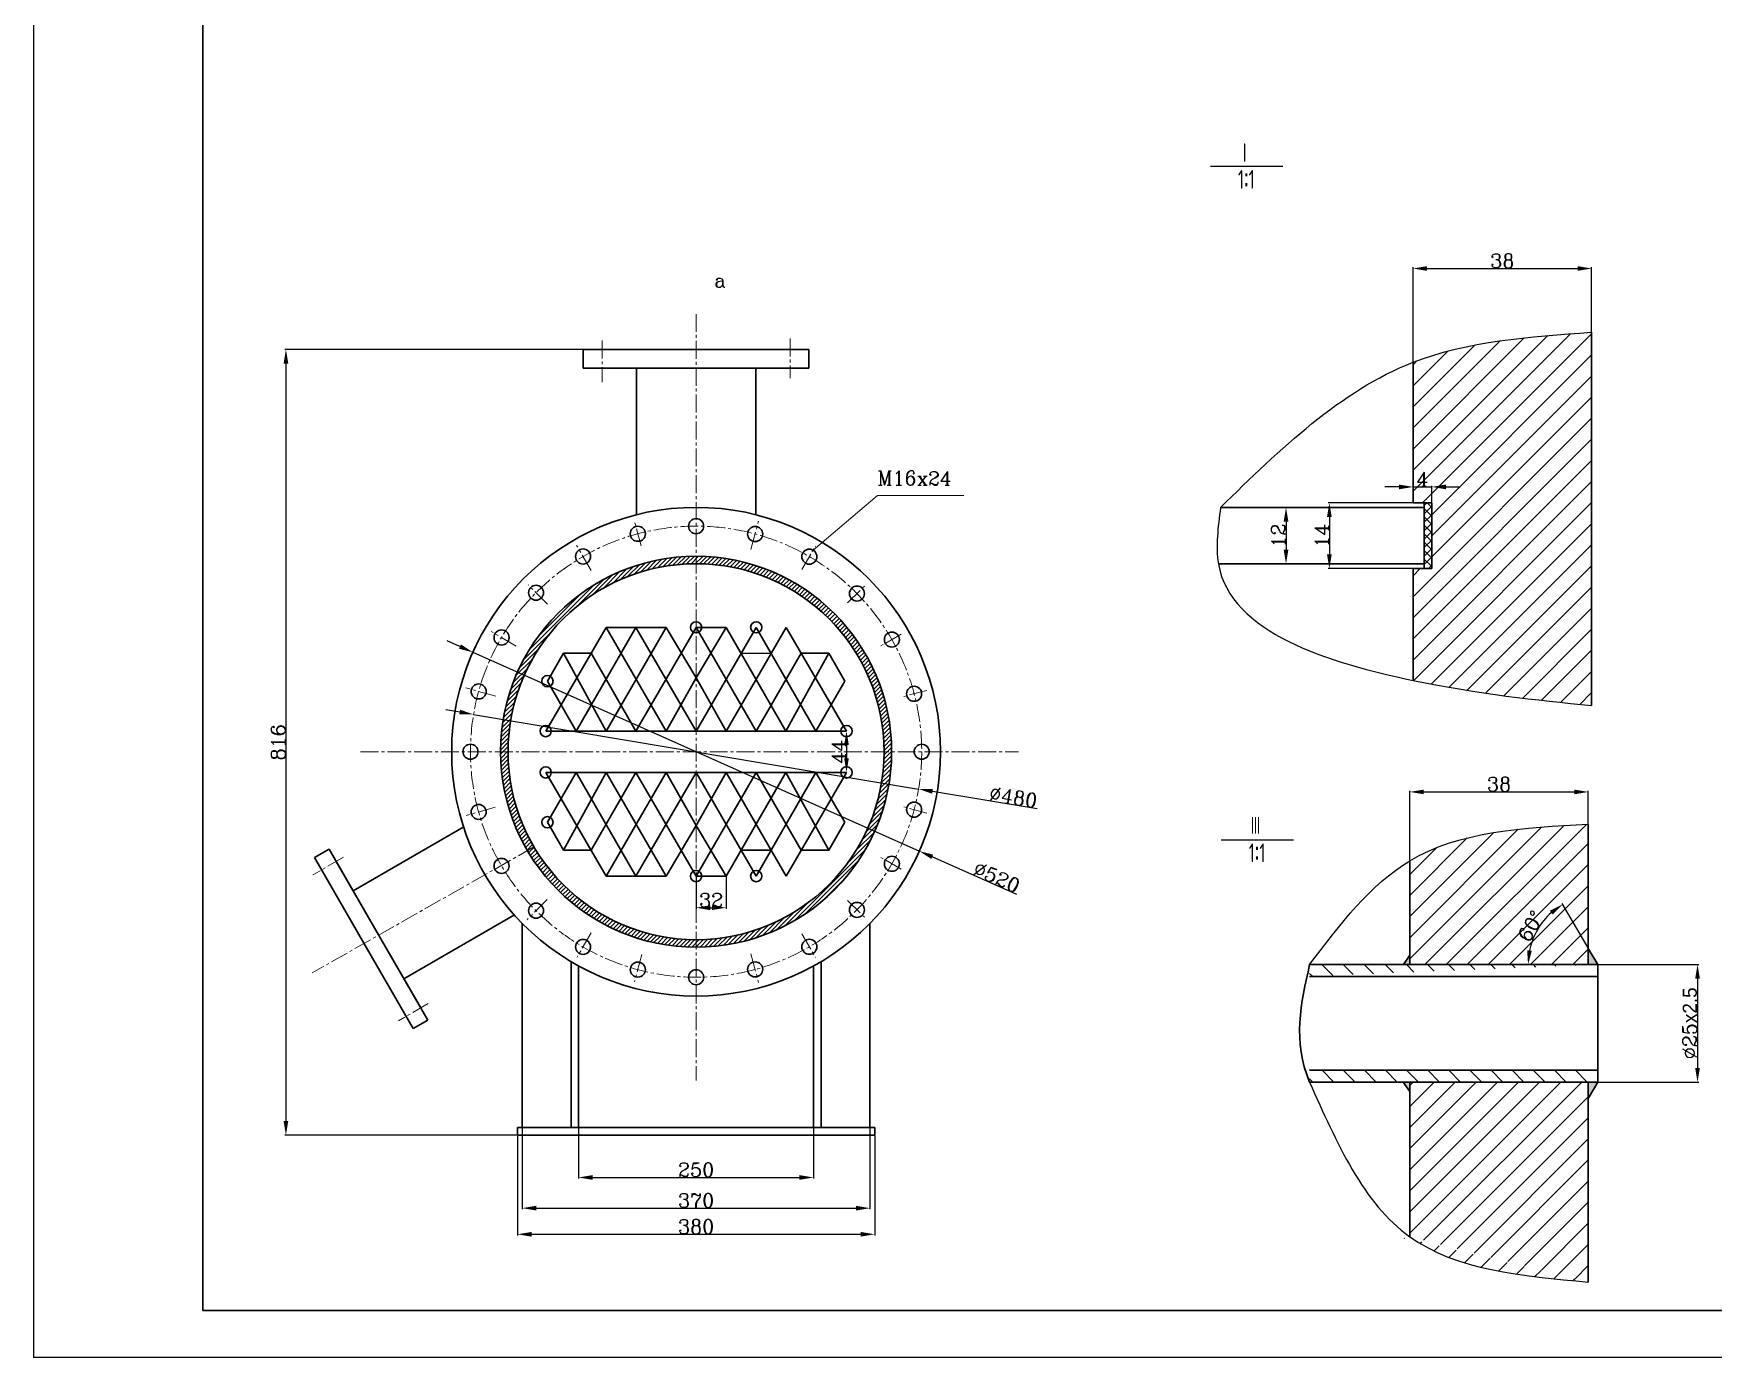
# Model space of a CAD drawing. Header units: millimetres. Extents: x 4714 to 9149, y -487 to 2583.
# Drawn here: x 4714 to 6501, y -487 to 921 of the extents above; entities that cross this region are included whole.
import ezdxf

# ---------------------------------------------------------------- set-up
doc = ezdxf.new("R2010")
doc.units = ezdxf.units.MM
doc.linetypes.add('CENTER2', pattern=[28.575000000000003, 19.05, -3.175, 3.175, -3.175])
doc.layers.add('实线', color=7, linetype='Continuous')
for name, color, linetype, lineweight in [('标注', 7, 'Continuous', 18), ('点画线', 7, 'CENTER2', 15), ('粗实线', 4, 'Continuous', 30), ('细实线', 7, 'Continuous', 18)]:
    doc.layers.add(name, color=color, linetype=linetype, lineweight=lineweight)
doc.styles.add('HGCAD', font='gbenor.shx', dxfattribs={"width": 0.75, "bigfont": 'gbcbig.shx'})
doc.styles.get("Standard").update_dxf_attribs({"font": 'romanc.shx', "bigfont": 'gbcbig.shx'})
doc.dimstyles.new('副本 ISO-25', dxfattribs={"dimtxt": 15, "dimasz": 15, "dimexe": 1.25, "dimexo": 0.625, "dimtad": 1, "dimtxsty": 'Standard', "dimcen": 2.5, "dimadec": 0, "dimazin": 0, "dimtfac": 1, "dimtmove": 0, "dimatfit": 3, "dimfxl": 0, "dimarcsym": 0})
pattern_1 = [(135, (-797.6104454772885, -6994.226086818599), (-11.22532015133644, -11.22532015133644), [])]
pattern_2 = [(45, (0, 0), (-11.22532015133644, 11.22532015133644), [])]

# ---------------------------------------------------------------- blocks, each defined once
blk = doc.blocks.new('*D1')
at = {"layer": 'Defpoints', "color": 0, "transparency": 16777216}
for p in [(5293.899749666009, -242.8851420433548), (5543.899749666009, -242.8851420433548), (5543.899749666009, -295.9283866812163)]:
    blk.add_point(p, dxfattribs=at)
at = {"layer": '标注', "color": 0, "lineweight": -2, "transparency": 16777216}
for p, q in [((5293.899749666009, -243.5101420433548), (5293.899749666009, -297.1783866812163)), ((5543.899749666009, -243.5101420433548), (5543.899749666009, -297.1783866812163)), ((5308.899749666009, -295.9283866812163), (5528.899749666009, -295.9283866812163))]:
    blk.add_line(p, q, dxfattribs=at)
at = {"layer": '标注', "color": 0, "transparency": 16777216}
for points in [[(5308.899749666009, -293.4283866812163), (5308.899749666009, -298.4283866812163), (5293.899749666009, -295.9283866812163)], [(5528.899749666009, -293.4283866812163), (5528.899749666009, -298.4283866812163), (5543.899749666009, -295.9283866812163)]]:
    blk.add_solid(points, dxfattribs=at)
at = {"layer": '标注', "color": 0, "transparency": 16777216, "insert": (5418.899749666009, -287.8033866812163), "char_height": 15, "attachment_point": 5}
blk.add_mtext('250', dxfattribs=at)
blk = doc.blocks.new('*D2')
at = {"layer": 'Defpoints', "color": 0, "transparency": 16777216}
for p in [(5233.899749666009, -242.8851420433548), (5603.899749666009, -242.8851420433548), (5603.899749666009, -328.5580792912653)]:
    blk.add_point(p, dxfattribs=at)
at = {"layer": '标注', "color": 0, "lineweight": -2, "transparency": 16777216}
for p, q in [((5233.899749666009, -243.5101420433548), (5233.899749666009, -329.8080792912653)), ((5603.899749666009, -243.5101420433548), (5603.899749666009, -329.8080792912653)), ((5248.899749666009, -328.5580792912653), (5588.899749666009, -328.5580792912653))]:
    blk.add_line(p, q, dxfattribs=at)
at = {"layer": '标注', "color": 0, "transparency": 16777216}
for points in [[(5248.899749666009, -326.0580792912653), (5248.899749666009, -331.0580792912653), (5233.899749666009, -328.5580792912653)], [(5588.899749666009, -326.0580792912653), (5588.899749666009, -331.0580792912653), (5603.899749666009, -328.5580792912653)]]:
    blk.add_solid(points, dxfattribs=at)
at = {"layer": '标注', "color": 0, "transparency": 16777216, "insert": (5418.899749666009, -320.4330792912653), "char_height": 15, "attachment_point": 5}
blk.add_mtext('370', dxfattribs=at)
blk = doc.blocks.new('*D3')
at = {"layer": 'Defpoints', "color": 0, "transparency": 16777216}
for p in [(5228.899749666009, -250.8851420433548), (5608.899749666009, -250.8851420433548), (5608.899749666009, -356.3806092401766)]:
    blk.add_point(p, dxfattribs=at)
at = {"layer": '标注', "color": 0, "lineweight": -2, "transparency": 16777216}
for p, q in [((5228.899749666009, -251.5101420433548), (5228.899749666009, -357.6306092401766)), ((5608.899749666009, -251.5101420433548), (5608.899749666009, -357.6306092401766)), ((5243.899749666009, -356.3806092401766), (5593.899749666009, -356.3806092401766))]:
    blk.add_line(p, q, dxfattribs=at)
at = {"layer": '标注', "color": 0, "transparency": 16777216}
for points in [[(5243.899749666009, -353.8806092401766), (5243.899749666009, -358.8806092401766), (5228.899749666009, -356.3806092401766)], [(5593.899749666009, -353.8806092401766), (5593.899749666009, -358.8806092401766), (5608.899749666009, -356.3806092401766)]]:
    blk.add_solid(points, dxfattribs=at)
at = {"layer": '标注', "color": 0, "transparency": 16777216, "insert": (5418.899749666009, -348.2556092401766), "char_height": 15, "attachment_point": 5}
blk.add_mtext('380', dxfattribs=at)
blk = doc.blocks.new('*D4')
at = {"layer": 'Defpoints', "color": 0, "transparency": 16777216}
for p in [(5298.899749666009, 585.1148579566451), (4982.584512507946, -250.8851420433547), (5228.899749666009, -250.8851420433548)]:
    blk.add_point(p, dxfattribs=at)
at = {"layer": '标注', "color": 0, "lineweight": -2, "transparency": 16777216}
for p, q in [((5298.274749666009, 585.1148579566451), (4981.334512507946, 585.1148579566451)), ((4982.584512507946, 570.1148579566451), (4982.584512507946, -235.8851420433547)), ((5228.274749666009, -250.8851420433548), (4981.334512507946, -250.8851420433548))]:
    blk.add_line(p, q, dxfattribs=at)
at = {"layer": '标注', "color": 0, "transparency": 16777216}
for points in [[(4980.084512507946, 570.1148579566451), (4985.084512507946, 570.1148579566451), (4982.584512507946, 585.1148579566451)], [(4980.084512507946, -235.8851420433547), (4985.084512507946, -235.8851420433547), (4982.584512507946, -250.8851420433547)]]:
    blk.add_solid(points, dxfattribs=at)
at = {"layer": '标注', "color": 0, "transparency": 16777216, "insert": (4974.459512507946, 167.114857956646), "char_height": 15, "attachment_point": 5, "rotation": 90}
blk.add_mtext('816', dxfattribs=at)
blk = doc.blocks.new('*D5')
at = {"layer": 'Defpoints', "color": 0, "transparency": 16777216}
for p in [(5181.383765584808, 262.87948959662), (5656.415733747209, 51.35022631667061)]:
    blk.add_point(p, dxfattribs=at)
at = {"layer": '标注', "color": 0, "lineweight": -2, "transparency": 16777216}
for p, q in [((5167.680920349354, 268.9812952681571), (5153.978075113901, 275.0831009396941)), ((5181.383765584808, 262.87948959662), (5656.415733747209, 51.35022631667061)), ((5760.141620701542, 5.161628662105613), (5670.118578982662, 45.24842064513359))]:
    blk.add_line(p, q, dxfattribs=at)
at = {"layer": '标注', "color": 0, "transparency": 16777216}
for points in [[(5168.697887961277, 271.2651028073994), (5166.663952737431, 266.6974877289147), (5181.383765584808, 262.87948959662)], [(5671.135546594585, 47.53222818437598), (5669.101611370739, 42.96461310589166), (5656.415733747209, 51.35022631667061)]]:
    blk.add_solid(points, dxfattribs=at)
at = {"layer": '标注', "color": 0, "transparency": 16777216, "insert": (5738.73270528349, 23.58904553652201), "char_height": 15, "attachment_point": 5, "rotation": 335.996838865812}
blk.add_mtext('∅520', dxfattribs=at)
blk = doc.blocks.new('*D6')
at = {"layer": 'Defpoints', "color": 0, "transparency": 16777216}
for p in [(5182.205216406596, 196.8099196785629), (5655.594282925427, 117.4197962347265)]:
    blk.add_point(p, dxfattribs=at)
at = {"layer": '标注', "color": 0, "lineweight": -2, "transparency": 16777216}
for p, q in [((5167.411808077883, 199.2908610361828), (5152.618399749169, 201.7718023938028)), ((5182.205216406596, 196.8099196785629), (5655.594282925427, 117.4197962347265)), ((5781.662747853166, 96.27737512519695), (5670.38769125414, 114.9388548771066))]:
    blk.add_line(p, q, dxfattribs=at)
at = {"layer": '标注', "color": 0, "transparency": 16777216}
for points in [[(5167.825298304153, 201.7564290909684), (5166.998317851613, 196.8252929813971), (5182.205216406596, 196.8099196785629)], [(5670.80118148041, 117.4044229318921), (5669.974201027871, 112.4732868223208), (5655.594282925427, 117.4197962347265)]]:
    blk.add_solid(points, dxfattribs=at)
at = {"layer": '标注', "color": 0, "transparency": 16777216, "insert": (5756.325622495686, 108.7650262518144), "char_height": 15, "attachment_point": 5, "rotation": 350.47975506260724}
blk.add_mtext('∅480', dxfattribs=at)
blk = doc.blocks.new('*D7')
at = {"layer": 'Defpoints', "color": 0, "transparency": 16777216}
for p in [(5578.899749666009, 179.1148579566451), (5578.899749666009, 135.1148579566451), (5578.899749666009, 135.1148579566451)]:
    blk.add_point(p, dxfattribs=at)
at = {"layer": '标注', "color": 0, "lineweight": -2, "transparency": 16777216}
for p, q in [((5578.274749666009, 179.1148579566451), (5577.649749666009, 179.1148579566451)), ((5578.899749666009, 164.1148579566451), (5578.899749666009, 150.1148579566451)), ((5578.274749666009, 135.1148579566451), (5577.649749666009, 135.1148579566451))]:
    blk.add_line(p, q, dxfattribs=at)
at = {"layer": '标注', "color": 0, "transparency": 16777216}
for points in [[(5576.399749666009, 164.1148579566451), (5581.399749666009, 164.1148579566451), (5578.899749666009, 179.1148579566451)], [(5576.399749666009, 150.1148579566451), (5581.399749666009, 150.1148579566451), (5578.899749666009, 135.1148579566451)]]:
    blk.add_solid(points, dxfattribs=at)
at = {"layer": '标注', "color": 0, "transparency": 16777216, "insert": (5570.774749666009, 157.114857956646), "char_height": 15, "attachment_point": 5, "rotation": 90}
blk.add_mtext('44', dxfattribs=at)
blk = doc.blocks.new('*D8')
at = {"layer": 'Defpoints', "color": 0, "transparency": 16777216}
for p in [(5418.899749666009, 24.78842573203458), (5450.899749666009, 24.78842573203458), (5450.899749666009, -8.89392671910734)]:
    blk.add_point(p, dxfattribs=at)
at = {"layer": '标注', "color": 0, "lineweight": -2, "transparency": 16777216}
for p, q in [((5418.899749666009, 24.16342573203458), (5418.899749666009, -10.14392671910734)), ((5450.899749666009, 24.16342573203458), (5450.899749666009, -10.14392671910734)), ((5433.899749666009, -8.89392671910734), (5435.899749666009, -8.89392671910734))]:
    blk.add_line(p, q, dxfattribs=at)
at = {"layer": '标注', "color": 0, "transparency": 16777216}
for points in [[(5433.899749666009, -6.393926719107339), (5433.899749666009, -11.39392671910734), (5418.899749666009, -8.89392671910734)], [(5435.899749666009, -6.393926719107339), (5435.899749666009, -11.39392671910734), (5450.899749666009, -8.89392671910734)]]:
    blk.add_solid(points, dxfattribs=at)
at = {"layer": '标注', "color": 0, "transparency": 16777216, "insert": (5434.899749666009, -0.7689267191073395), "char_height": 15, "attachment_point": 5}
blk.add_mtext('32', dxfattribs=at)
blk = doc.blocks.new('*D42')
at = {"layer": 'Defpoints', "color": 0, "transparency": 16777216}
for p in [(6201.575932932734, 438.8637054359433), (6181.575932932734, 421.9953913338004), (6201.575932932734, 421.9953913338004)]:
    blk.add_point(p, dxfattribs=at)
at = {"layer": '标注', "color": 0, "lineweight": -2, "transparency": 16777216}
for p, q in [((6166.575932932734, 438.8637054359433), (6151.575932932734, 438.8637054359433)), ((6181.575932932734, 422.6203913338004), (6181.575932932734, 440.1137054359433)), ((6181.575932932734, 438.8637054359433), (6201.575932932734, 438.8637054359433)), ((6201.575932932734, 422.6203913338004), (6201.575932932734, 440.1137054359433)), ((6216.575932932734, 438.8637054359433), (6231.575932932734, 438.8637054359433))]:
    blk.add_line(p, q, dxfattribs=at)
at = {"layer": '标注', "color": 0, "transparency": 16777216}
for points in [[(6166.575932932734, 441.3637054359433), (6166.575932932734, 436.3637054359433), (6181.575932932734, 438.8637054359433)], [(6216.575932932734, 441.3637054359433), (6216.575932932734, 436.3637054359433), (6201.575932932734, 438.8637054359433)]]:
    blk.add_solid(points, dxfattribs=at)
at = {"layer": '标注', "color": 0, "transparency": 16777216, "insert": (6191.575932932734, 446.9887054359433), "char_height": 15, "attachment_point": 5}
blk.add_mtext('4', dxfattribs=at)
blk = doc.blocks.new('*D43')
at = {"layer": 'Defpoints', "color": 0, "transparency": 16777216}
for p in [(6201.575932932734, 421.9953913338004), (6092.601238379226, 351.9953913338004), (6201.575932932734, 351.9953913338004)]:
    blk.add_point(p, dxfattribs=at)
at = {"layer": '标注', "color": 0, "lineweight": -2, "transparency": 16777216}
for p, q in [((6200.950932932734, 421.9953913338004), (6091.351238379226, 421.9953913338004)), ((6092.601238379226, 406.9953913338004), (6092.601238379226, 366.9953913338004)), ((6200.950932932734, 351.9953913338004), (6091.351238379226, 351.9953913338004))]:
    blk.add_line(p, q, dxfattribs=at)
at = {"layer": '标注', "color": 0, "transparency": 16777216}
for points in [[(6090.101238379226, 406.9953913338004), (6095.101238379226, 406.9953913338004), (6092.601238379226, 421.9953913338004)], [(6090.101238379226, 366.9953913338004), (6095.101238379226, 366.9953913338004), (6092.601238379226, 351.9953913338004)]]:
    blk.add_solid(points, dxfattribs=at)
at = {"layer": '标注', "color": 0, "transparency": 16777216, "insert": (6084.476238379226, 386.9953913338014), "char_height": 15, "attachment_point": 5, "rotation": 90}
blk.add_mtext('14', dxfattribs=at)
blk = doc.blocks.new('*D44')
at = {"layer": 'Defpoints', "color": 0, "transparency": 16777216}
for p in [(6378.063118150314, -69.40984057628111), (6378.063118150314, -194.4098405762811), (6484.241759928669, -194.4098405762811)]:
    blk.add_point(p, dxfattribs=at)
at = {"layer": '标注', "color": 0, "lineweight": -2, "transparency": 16777216}
for p, q in [((6378.688118150314, -69.40984057628111), (6485.491759928669, -69.40984057628111)), ((6484.241759928669, -84.40984057628113), (6484.241759928669, -179.4098405762811)), ((6378.688118150314, -194.4098405762811), (6485.491759928669, -194.4098405762811))]:
    blk.add_line(p, q, dxfattribs=at)
at = {"layer": '标注', "color": 0, "transparency": 16777216}
for points in [[(6481.741759928669, -84.40984057628113), (6486.741759928669, -84.40984057628113), (6484.241759928669, -69.40984057628113)], [(6481.741759928669, -179.4098405762811), (6486.741759928669, -179.4098405762811), (6484.241759928669, -194.4098405762811)]]:
    blk.add_solid(points, dxfattribs=at)
at = {"layer": '标注', "color": 0, "transparency": 16777216, "insert": (6476.116759928669, -131.9098405762801), "char_height": 15, "attachment_point": 5, "rotation": 90}
blk.add_mtext('%%C25{\\fËÎÌå|b0|i0|c134|p0;\\C256;x2.5}', dxfattribs=at)
blk = doc.blocks.new('*D45')
at = {"layer": 'Defpoints', "color": 0, "transparency": 16777216}
for p in [(6371.575932932734, 671.267908031853), (6181.575932932734, 571.4480373359283), (6371.575932932734, 571.4480373359283)]:
    blk.add_point(p, dxfattribs=at)
at = {"layer": '实线', "color": 0, "lineweight": -2, "transparency": 16777216}
for p, q in [((6181.575932932734, 572.0730373359283), (6181.575932932734, 672.517908031853)), ((6196.575932932734, 671.267908031853), (6356.575932932734, 671.267908031853)), ((6371.575932932734, 572.0730373359283), (6371.575932932734, 672.517908031853))]:
    blk.add_line(p, q, dxfattribs=at)
at = {"layer": '实线', "color": 0, "transparency": 16777216}
for points in [[(6196.575932932734, 673.767908031853), (6196.575932932734, 668.767908031853), (6181.575932932734, 671.267908031853)], [(6356.575932932734, 673.767908031853), (6356.575932932734, 668.767908031853), (6371.575932932734, 671.267908031853)]]:
    blk.add_solid(points, dxfattribs=at)
at = {"layer": '实线', "color": 0, "transparency": 16777216, "insert": (6276.575932932734, 679.392908031853), "char_height": 15, "attachment_point": 5}
blk.add_mtext('38', dxfattribs=at)
blk = doc.blocks.new('*D46')
at = {"layer": 'Defpoints', "color": 0, "transparency": 16777216}
for p in [(6368.063118150314, 114.324962980606), (6178.063118150314, 41.04313331344702), (6368.063118150314, 41.04313331344702)]:
    blk.add_point(p, dxfattribs=at)
at = {"layer": '实线', "color": 0, "lineweight": -2, "transparency": 16777216}
for p, q in [((6178.063118150314, 41.66813331344702), (6178.063118150314, 115.574962980606)), ((6193.063118150314, 114.324962980606), (6353.063118150314, 114.324962980606)), ((6368.063118150314, 41.66813331344702), (6368.063118150314, 115.574962980606))]:
    blk.add_line(p, q, dxfattribs=at)
at = {"layer": '实线', "color": 0, "transparency": 16777216}
for points in [[(6193.063118150314, 116.824962980606), (6193.063118150314, 111.824962980606), (6178.063118150314, 114.324962980606)], [(6353.063118150314, 116.824962980606), (6353.063118150314, 111.824962980606), (6368.063118150314, 114.324962980606)]]:
    blk.add_solid(points, dxfattribs=at)
at = {"layer": '实线', "color": 0, "transparency": 16777216, "insert": (6273.063118150314, 122.449962980606), "char_height": 15, "attachment_point": 5}
blk.add_mtext('38', dxfattribs=at)
blk = doc.blocks.new('*D47')
at = {"layer": 'Defpoints', "color": 0, "transparency": 16777216}
for p in [(6321.232569819716, -21.87443189597207), (6368.063118150315, -52.18268040766316), (6368.063118150315, -69.40984057628157), (6378.063118150314, -69.40984057628111), (6378.063118150314, -69.40984057628111)]:
    blk.add_point(p, dxfattribs=at)
at = {"layer": '标注', "color": 0, "lineweight": -2, "transparency": 16777216}
for p, q in [((6367.749350734272, -51.64214825447561), (6340.240344842461, -4.251943196702541)), ((6367.438118150315, -69.40984057628157), (6302.723130284474, -69.40984057628339))]:
    blk.add_line(p, q, dxfattribs=at)
blk.add_arc((6378.063118150314, -69.40984057628111), 74.0899878658402, 131.754059641931, 168.3801938044629, dxfattribs=at)
at = {"layer": '标注', "color": 0, "transparency": 16777216}
for points in [[(6327.256546073968, -12.11398070857786), (6330.191528389297, -16.16192818955005), (6340.867879674548, -5.333007503077624)], [(6307.97871214017, -54.7399627991058), (6303.004396004019, -54.23382153656621), (6303.973130284474, -69.40984057628339)]]:
    blk.add_solid(points, dxfattribs=at)
at = {"layer": '标注', "color": 0, "transparency": 16777216, "insert": (6306.814738148844, -28.38579181282557), "char_height": 15, "attachment_point": 5, "rotation": 60.06712672319696}
blk.add_mtext('60°', dxfattribs=at)
blk = doc.blocks.new('*D59')
at = {"layer": 'Defpoints', "color": 0, "transparency": 16777216}
for p in [(6193.451715679399, 416.9953913338004), (6046.491288446952, 356.9953913338004), (6193.451715679399, 356.9953913338004)]:
    blk.add_point(p, dxfattribs=at)
at = {"layer": '标注', "color": 0, "lineweight": -2, "transparency": 16777216}
for p, q in [((6192.826715679399, 416.9953913338004), (6045.241288446952, 416.9953913338004)), ((6046.491288446952, 401.9953913338004), (6046.491288446952, 371.9953913338004)), ((6192.826715679399, 356.9953913338004), (6045.241288446952, 356.9953913338004))]:
    blk.add_line(p, q, dxfattribs=at)
at = {"layer": '标注', "color": 0, "transparency": 16777216}
for points in [[(6043.991288446952, 401.9953913338004), (6048.991288446952, 401.9953913338004), (6046.491288446952, 416.9953913338004)], [(6043.991288446952, 371.9953913338004), (6048.991288446952, 371.9953913338004), (6046.491288446952, 356.9953913338004)]]:
    blk.add_solid(points, dxfattribs=at)
at = {"layer": '标注', "color": 0, "transparency": 16777216, "insert": (6038.366288446952, 386.9953913338014), "char_height": 15, "attachment_point": 5, "rotation": 90}
blk.add_mtext('12', dxfattribs=at)

msp = doc.modelspace()

# ---------------------------------------------------------------- hatches: boundary and pattern name
at = {"layer": '实线'}
h = msp.add_hatch(dxfattribs=at)
h.set_pattern_fill('ANSI31', color=256, scale=5, style=0)
h.set_pattern_definition(pattern_2)
edge = h.paths.add_edge_path()
edge.add_spline(control_points=[(6371.575932932734, 603.5140176302866), (6305.656834217666, 598.8286303444834), (6239.737735502599, 594.1432430586801), (6181.575932932796, 571.4480373359522)], knot_values=[256.489370553179, 256.489370553179, 256.489370553179, 256.489370553179, 449.1762333441126, 449.1762333441126, 449.1762333441126, 449.1762333441803], degree=3, periodic=0)
edge.add_line((6181.575932932733, 571.4480373359293), (6181.575932932734, 421.9953913337995))
edge.add_line((6181.575932932734, 421.9953913337995), (6201.575932932734, 421.9953913338003))
edge.add_line((6201.575932932734, 421.9953913338003), (6201.575932932734, 351.9953913338004))
edge.add_line((6201.575932932734, 351.9953913338004), (6181.575932932734, 351.9953913337995))
edge.add_line((6181.575932932734, 351.9953913337995), (6181.575932932734, 233.0187762298255))
edge.add_spline(control_points=[(6181.575932932734, 233.0187762298254), (6252.128595413973, 218.3522215900011), (6311.852264173353, 212.2733636977309), (6371.575932932734, 206.1945058054607)], knot_values=[301.3641366230156, 301.3641366230161, 301.3641366230161, 301.3641366230161, 493.2483243087116, 493.2483243087116, 493.2483243087116, 493.2483243087116], degree=3, periodic=0)
edge.add_line((6371.575932932734, 206.1945058054607), (6371.575932932734, 603.5140176302866))
h.paths.add_polyline_path([(6182.111647218449, 458.2387054359433), (6201.04021864702, 458.2387054359433), (6201.04021864702, 435.7387054359433), (6182.111647218449, 435.7387054359433)], flags=24)
h = msp.add_hatch(dxfattribs=at)
h.set_pattern_fill('ANSI31', color=256, style=0)
h.set_pattern_definition([(45, (4590.732859248352, -613.9258748082658), (-2.245064030267288, 2.245064030267288), [])])
edge = h.paths.add_edge_path()
edge.add_arc((5418.899749666009, 157.114857956645), 208, 0, 180)
edge.add_arc((5418.899749666009, 157.1148579566452), 208, 180, 360)
edge = h.paths.add_edge_path(flags=16)
edge.add_arc((5418.899749666009, 157.1148579566451), 200.0000000000001, 0, 180)
edge.add_arc((5418.899749666009, 157.1148579566451), 200.0000000000001, 180, 360)
h = msp.add_hatch(dxfattribs=at)
h.set_pattern_fill('ANSI31', color=256, scale=5, style=0)
h.set_pattern_definition(pattern_2)
edge = h.paths.add_edge_path()
edge.add_spline(control_points=[(6368.063118150314, 79.92580385028941), (6299.574069444224, 76.33980768132146), (6231.085020738131, 72.7538115123535), (6178.063118150315, 41.0431333134476)], knot_values=[153.4146591335643, 153.4146591335643, 153.4146591335643, 153.4146591335643, 347.3524379907952, 347.3524379907952, 347.3524379907952, 347.3524379907964], degree=3, periodic=0)
edge.add_line((6178.063118150313, 41.04313331344694), (6178.063118150313, -69.40984057628111))
edge.add_line((6178.063118150313, -69.40984057628111), (6368.063118150315, -69.40984057628111))
edge.add_line((6368.063118150315, -69.40984057628111), (6368.063118150313, 79.92580385028947))
edge = h.paths.add_edge_path()
edge.add_line((6368.063118150314, -194.4098405762811), (6178.063118150313, -194.4098405762811))
edge.add_line((6178.063118150313, -194.4098405762811), (6178.063118150314, -358.9568666865517))
edge.add_spline(control_points=[(6178.063118150313, -358.9568666865521), (6227.477913039127, -394.4402447767142), (6297.770515594721, -400.8456146220856), (6368.063118150314, -407.2509844674569)], knot_values=[195.9895966568541, 195.9895966568541, 195.9895966568541, 195.9895966568564, 392.0312295112984, 392.0312295112984, 392.0312295112984, 392.0312295112984], degree=3, periodic=0)
edge.add_line((6368.063118150314, -407.2509844674568), (6368.063118150314, -194.4098405762811))
h = msp.add_hatch(dxfattribs=at)
h.set_pattern_fill('ANSI31', color=256, scale=5, angle=90, style=0)
h.set_pattern_definition(pattern_1)
edge = h.paths.add_edge_path()
edge.add_line((6071.591534166686, -69.40984057628111), (6148.063118150316, -69.40984057628111))
edge.add_line((6148.063118150314, -69.40984057628111), (6378.063118150314, -69.40984057628111))
edge.add_line((6071.591534166686, -81.90984057628111), (6378.063118150316, -81.90984057628111))
edge.add_line((6071.591534166686, -69.40984057628111), (6071.591534166686, -81.90984057628111))
h = msp.add_hatch(dxfattribs=at)
h.set_pattern_fill('ANSI31', color=256, scale=5, angle=90, style=0)
h.set_pattern_definition(pattern_1)
edge = h.paths.add_edge_path()
edge.add_line((6071.591534166686, -181.9098405762811), (6071.591534166686, -194.4098405762811))
edge.add_line((6071.591534166686, -181.9098405762811), (6378.063118150316, -181.9098405762811))
edge.add_line((6071.591534166686, -194.4098405762811), (6148.063118150316, -194.4098405762811))
edge.add_line((6148.063118150314, -194.4098405762811), (6378.063118150314, -194.4098405762811))
at = {"layer": '粗实线'}
h = msp.add_hatch(dxfattribs=at)
h.set_pattern_fill('ANSI37', color=256, scale=2, style=0)
h.set_pattern_definition([(45, (0, 0), (-4.490128060534576, 4.490128060534577), []), (135, (0, 0), (-4.490128060534577, -4.490128060534576), [])])
h.paths.add_polyline_path([(6201.575932932734, 421.9953913338004), (6193.451715679399, 421.9953913338), (6193.451715679399, 416.9953913338004), (6193.451715679399, 356.9953913338004), (6193.451715679399, 351.9953913338), (6201.575932932735, 351.9953913338004)])
h = msp.add_hatch(color=256, dxfattribs=at)
h.paths.add_polyline_path([(6368.063118150314, -52.1826804076626), (6368.063118150314, -69.40984057628111), (6378.063118150314, -69.40984057628111)])
h.paths.add_polyline_path([(6378.063118150314, -194.4098405762811), (6368.063118150315, -194.4098405762812), (6368.063118150315, -211.9085001836374)])
h = msp.add_hatch(color=256, dxfattribs=at)
h.paths.add_polyline_path([(6178.063118150315, -59.40984057627957), (6171.286376895636, -69.40984057628111), (6178.063118150314, -69.40984057628111)])
h.paths.add_polyline_path([(6178.063118150314, -194.4098405762811), (6171.114209459681, -194.4098405762811), (6178.063118150313, -204.4098405762798)])

# ---------------------------------------------------------------- linework, layer by layer
at = {"layer": '实线'}
for p in [(4714.139246437359, 2582.614019824312), (9149.139246437358, -487.385980175688)]:
    msp.add_line(p, (4714.139246437359, -487.385980175688), dxfattribs=at)
for points in [[(5976.804896529371, 416.9953913338004), (6181.575932932734, 571.4480373359283), (6371.575932932734, 603.5140176302866)], [(5976.804896529371, 416.9953913338004), (5974.535509259913, 356.9953913338004), (6181.575932932734, 233.0187762298256), (6371.575932932734, 206.1945058054607)], [(6071.591534166686, -69.40984057628111), (6178.063118150314, 41.04313331344702), (6368.063118150314, 79.92580385028941)], [(6071.591534166686, -194.4098405762811), (6178.063118150314, -358.956866686553), (6368.063118150314, -407.2509844674569)]]:
    msp.add_spline(points, degree=3, dxfattribs=at)
at = {"layer": '标注'}
for p, q in [((5543.41637749552, 371.590052031405), (5611.74746039295, 429.6635191973517)), ((5611.74746039295, 429.6635191973517), (5703.746173086173, 429.6635191973517))]:
    msp.add_line(p, q, dxfattribs=at)
at = {"layer": '点画线'}
for p, q in [((5418.899749666009, 622.7842410332872), (5418.899749666009, -192.6571660581045)), ((5318.899749666009, 594.7148437588179), (5318.899749666009, 550.1689339549492)), ((5518.899749666009, 596.672906260403), (5518.899749666009, 554.574574583516)), ((5360.380305220182, 376.0328212531749), (5353.509829878815, 401.7348846075765)), ((5477.276698692129, 372.2959549084723), (5485.475651883369, 402.517810811878)), ((5307.319470358946, 349.8601022156304), (5291.824117594272, 376.6269786928536)), ((5531.396993538811, 350.8630700346101), (5545.767723600306, 375.6448612094528)), ((5260.940728898021, 314.0923429620852), (5240.146481074888, 334.7573781717543)), ((5579.834472024367, 315.3739025354643), (5599.00322483814, 334.2239583942641)), ((5227.589341155444, 269.4627206807983), (5200.845322136172, 285.1682612254123)), ((5637.177505317743, 282.0958571972477), (5615.409440084876, 269.6319460844769)), ((5205.819803398894, 216.1954362165552), (5174.090960774592, 225.0430115757493)), ((5664.423777141787, 222.3607316960838), (5637.646389206617, 215.2448738704686)), ((5061.890720816345, 157.1148579566451), (5761.890720816345, 157.1148579566451)), ((5205.333181532588, 98.05378280655471), (5174.395512096384, 89.36205742513853)), ((5664.423777141787, 91.86898421720646), (5637.646389206617, 98.98484204282165)), ((5246.439017516093, 55.83654899408937), (5010.567732476634, -78.20286245610446)), ((5043.68111528865, 44.75541886616254), (5011.257928468645, 26.07025559261577)), ((5637.177505317743, 32.13385871604255), (5615.409440084876, 44.59776982881336)), ((5260.492905881971, -0.307667353839447), (5239.273534583193, -21.39518437998747)), ((5579.834472024367, -1.144186622174216), (5599.003224838141, -19.99424248097402)), ((5307.423436733373, -35.45079341766534), (5292.264978854434, -61.63571323154308)), ((5531.396993538811, -36.63335412131998), (5545.767723600306, -61.41514529616272)), ((5361.202650149577, -58.72675902840994), (5353.476861246763, -87.62850249982345)), ((5477.276698692129, -58.06623899518233), (5485.475651883369, -88.28809489858797)), ((5133.965808572657, -110.96019059168), (5102.318854706856, -129.2175708832))]:
    msp.add_line(p, q, dxfattribs=at)
msp.add_circle((5418.899749666009, 157.1148579566451), 240, dxfattribs=at)
at = {"layer": '粗实线'}
for p, q in [((4894.139246437359, 2532.614019824312), (4894.139246437359, -437.385980175688)), ((6371.575932932734, 603.5140176302866), (6371.575932932734, 206.1945058054607)), ((5538.899749666009, 585.1148579566451), (5298.899749666009, 585.1148579566451)), ((5298.899749666009, 585.1148579566451), (5298.899749666009, 565.1148579566451)), ((5418.899749666009, 585.1148579566451), (5318.899749666009, 585.1148579566451)), ((5418.899749666009, 585.1148579566451), (5518.899749666009, 585.1148579566451)), ((5538.899749666009, 565.1148579566451), (5538.899749666009, 585.1148579566451)), ((5298.899749666009, 565.1148579566451), (5418.899749666009, 565.1148579566451)), ((5418.899749666009, 565.1148579566451), (5355.399749666009, 565.1148579566451)), ((5355.399749666009, 565.1148579566451), (5355.399749666009, 409.1523372388165)), ((5418.899749666009, 565.1148579566451), (5538.899749666009, 565.1148579566451)), ((5418.899749666009, 565.1148579566451), (5482.399749666009, 565.1148579566451)), ((5482.399749666009, 565.1148579566451), (5482.399749666009, 409.2916678637035)), ((6181.575932932734, 571.4480373359283), (6181.575932932734, 421.9953913337995)), ((6193.451715679399, 416.9953913338004), (5976.804896529371, 416.9953913338004)), ((6201.575932932734, 421.9953913338004), (6181.575932932734, 421.9953913338004)), ((6201.575932932734, 421.9953913338004), (6181.575932932734, 421.9953913338004)), ((6193.451715679399, 416.9953913338004), (6193.451715679399, 421.9953913338004)), ((6193.451715679399, 416.9953913338004), (6193.451715679399, 356.9953913338004)), ((6201.575932932734, 421.9953913338004), (6201.575932932734, 351.9953913338004)), ((6201.575932932734, 421.9953913338004), (6201.575932932734, 351.9953913338004)), ((6193.451715679399, 356.9953913338004), (5974.535509259913, 356.9953913338004)), ((6181.575932932734, 351.9953913337995), (6181.575932932734, 233.0187762298256)), ((6201.575932932734, 351.9953913338004), (6181.575932932734, 351.9953913338004)), ((6201.575932932734, 351.9953913338004), (6181.575932932734, 351.9953913338004)), ((6193.451715679399, 356.9953913338004), (6193.451715679399, 351.9953913338004)), ((5323.202754322399, 289.4412901812555), (5258.899749666009, 179.1148579566451)), ((5354.899749666009, 289.4412901812555), (5291.362380005359, 179.1148579566451)), ((5386.899749666009, 179.1148579566451), (5323.202754322399, 289.4412901812555)), ((5386.899749666009, 289.4412901812555), (5323.202754322399, 289.4412901812555)), ((5386.899749666009, 289.4412901812555), (5323.325256582299, 179.1148579566451)), ((5354.899749666009, 179.1148579566451), (5418.899749666009, 289.4412901812555)), ((5354.899749666009, 289.4412901812555), (5418.899749666009, 179.1148579566451)), ((5386.899749666009, 289.4412901812555), (5418.899749666009, 235.6532827433429)), ((5482.899749666009, 179.1148579566451), (5418.899749666009, 289.4412901812555)), ((5418.899749666009, 289.4412901812555), (5450.899749666009, 289.4412901812555)), ((5418.899749666009, 289.4412901812555), (5450.899749666009, 289.4412901812555)), ((5450.899749666009, 289.4412901812555), (5418.899749666009, 235.6532827433429)), ((5482.899749666009, 289.4412901812555), (5418.899749666009, 179.1148579566451)), ((5450.899749666009, 289.4412901812555), (5514.47424274972, 179.1148579566451)), ((5450.899749666009, 179.1148579566451), (5514.59674500962, 289.4412901812555)), ((5482.899749666009, 289.4412901812555), (5546.43711932666, 179.1148579566451)), ((5514.59674500962, 289.4412901812555), (5578.899749666009, 179.1148579566451)), ((5277.824406436524, 261.85736904723), (5260.730748602185, 232.1703998656641)), ((5307.144640063352, 261.8291341094685), (5277.824406436524, 261.85736904723)), ((5323.325256582299, 179.1148579566451), (5277.824406436524, 261.85736904723)), ((5354.899749666009, 179.1148579566451), (5307.144640063352, 261.8291341094685)), ((5466.846383899107, 261.7676875209575), (5498.819340327633, 261.798476990315)), ((5482.899749666009, 179.1148579566451), (5530.654859268667, 261.8291341094685)), ((5514.47424274972, 179.1148579566451), (5559.975092895495, 261.85736904723)), ((5530.654859268667, 261.8291341094685), (5559.975092895495, 261.85736904723)), ((5559.975092895495, 261.85736904723), (5577.068750729833, 232.1703998656641)), ((5386.899749666009, 179.1148579566451), (5418.899749666009, 235.6532827433429)), ((5450.899749666009, 179.1148579566451), (5418.899749666009, 235.6532827433429)), ((5291.362380005359, 179.1148579566451), (5260.730748602185, 232.1703998656641)), ((5546.43711932666, 179.1148579566451), (5577.068750729833, 232.1703998656641)), ((5418.899749666009, 179.1148579566451), (5258.899749666009, 179.1148579566451)), ((5386.899749666009, 179.1148579566451), (5354.899749666009, 179.1148579566451)), ((5418.899749666009, 179.1148579566451), (5386.899749666009, 179.1148579566451)), ((5418.899749666009, 179.1148579566451), (5578.899749666009, 179.1148579566451)), ((5418.899749666009, 179.1148579566451), (5450.899749666009, 179.1148579566451)), ((5450.899749666009, 179.1148579566451), (5482.899749666009, 179.1148579566451)), ((5418.899749666009, 135.1148579566451), (5258.899749666009, 135.1148579566451)), ((5323.202754322399, 24.78842573203458), (5258.899749666009, 135.1148579566451)), ((5291.362380005359, 135.1148579566451), (5260.730748602185, 82.05931604762607)), ((5323.325256582299, 135.1148579566451), (5277.824406436524, 52.37234686606014)), ((5354.899749666009, 24.78842573203458), (5291.362380005359, 135.1148579566451)), ((5354.899749666009, 135.1148579566451), (5307.144640063352, 52.40058180382159)), ((5386.899749666009, 135.1148579566451), (5323.202754322399, 24.78842573203458)), ((5386.899749666009, 24.78842573203458), (5323.325256582299, 135.1148579566451)), ((5386.899749666009, 135.1148579566451), (5354.899749666009, 135.1148579566451)), ((5354.899749666009, 135.1148579566451), (5418.899749666009, 24.78842573203458)), ((5354.899749666009, 24.78842573203458), (5418.899749666009, 135.1148579566451)), ((5418.899749666009, 135.1148579566451), (5386.899749666009, 135.1148579566451)), ((5386.899749666009, 135.1148579566451), (5418.899749666009, 78.57643316994718)), ((5418.899749666009, 135.1148579566451), (5578.899749666009, 135.1148579566451)), ((5418.899749666009, 135.1148579566451), (5450.899749666009, 135.1148579566451)), ((5450.899749666009, 135.1148579566451), (5418.899749666009, 78.57643316994718)), ((5482.899749666009, 135.1148579566451), (5418.899749666009, 24.78842573203458)), ((5482.899749666009, 24.78842573203458), (5418.899749666009, 135.1148579566451)), ((5450.899749666009, 135.1148579566451), (5482.899749666009, 135.1148579566451)), ((5450.899749666009, 24.78842573203458), (5514.47424274972, 135.1148579566451)), ((5450.899749666009, 135.1148579566451), (5514.59674500962, 24.78842573203458)), ((5482.899749666009, 135.1148579566451), (5530.654859268667, 52.40058180382159)), ((5482.899749666009, 24.78842573203458), (5546.43711932666, 135.1148579566451)), ((5514.47424274972, 135.1148579566451), (5559.975092895495, 52.37234686606014)), ((5514.59674500962, 24.78842573203458), (5578.899749666009, 135.1148579566451)), ((5546.43711932666, 135.1148579566451), (5577.068750729833, 82.05931604762607)), ((5171.961929986981, 77.13224985931181), (5054.032043982163, 9.17041788198033)), ((5277.824406436524, 52.37234686606014), (5260.730748602185, 82.05931604762607)), ((5386.899749666009, 24.78842573203458), (5418.899749666009, 78.57643316994718)), ((5450.899749666009, 24.78842573203458), (5418.899749666009, 78.57643316994718)), ((5559.975092895495, 52.37234686606014), (5577.068750729833, 82.05931604762607)), ((6368.063118150314, 79.92580385028941), (6368.063118150314, -69.40984057628111)), ((5012.971573626288, 44.37038626483907), (5028.567185035097, 53.35798354027413)), ((5065.399224399659, -46.60401361988356), (5012.971573626288, 44.37038626483907)), ((5080.994835808468, -37.6164163444485), (5028.567185035097, 53.35798354027413)), ((5080.994835808468, -37.6164163444485), (5036.020697891742, 40.34079575710923)), ((5307.144640063352, 52.40058180382159), (5277.824406436524, 52.37234686606014)), ((5466.846383899107, 52.46202839233258), (5498.819340327633, 52.43123892297508)), ((5530.654859268667, 52.40058180382159), (5559.975092895495, 52.37234686606014)), ((6178.063118150314, 41.04313331344702), (6178.063118150314, -69.40984057628111)), ((5386.899749666009, 24.78842573203458), (5323.202754322399, 24.78842573203458)), ((5418.899749666009, 24.78842573203458), (5450.899749666009, 24.78842573203458)), ((5418.899749666009, 24.78842573203458), (5450.899749666009, 24.78842573203458)), ((5225.764135605359, -16.5125201396957), (5107.957627634773, -84.4032505708772)), ((5233.899749666009, -242.8851420433548), (5233.899749666009, -25.17960223295363)), ((5603.899749666009, -242.8851420433548), (5603.899749666009, -25.74031214205188)), ((5065.399224399659, -46.60401361988356), (5117.82687517303, -137.5784135046062)), ((5080.994835808468, -37.6164163444485), (5133.42248658184, -128.5908162291711)), ((5080.994835808468, -37.61641634444838), (5125.968973725195, -115.5736284460062)), ((6378.063118150314, -69.40984057628111), (6368.063118150314, -52.18268040766272)), ((5285.899749666009, -242.8851420433548), (5285.899749666009, -66.0770112791211)), ((5293.899749666009, -242.8851420433548), (5293.899749666009, -70.66819687867921)), ((5543.899749666009, -242.8851420433548), (5543.899749666009, -70.9715853490914)), ((5551.899749666009, -242.8851420433548), (5551.899749666009, -66.40643993324811)), ((6071.591534166686, -69.40984057628111), (6148.063118150314, -69.40984057628111)), ((6148.063118150314, -69.40984057628111), (6378.063118150314, -69.40984057628111)), ((6178.063118150314, -59.40984057628111), (6171.286376895636, -69.40984057628111)), ((6178.063118150314, -69.40984057628111), (6178.063118150314, -59.40984057628111)), ((6368.063118150314, -69.40984057628111), (6378.063118150314, -69.40984057628111)), ((6378.063118150314, -69.40984057628111), (6378.063118150314, -194.4098405762811)), ((6071.591534166686, -81.90984057628111), (6378.063118150314, -81.90984057628111)), ((5117.82687517303, -137.5784135046062), (5133.42248658184, -128.590816229171)), ((6071.591534166686, -181.9098405762811), (6378.063118150314, -181.9098405762811)), ((6071.591534166686, -194.4098405762811), (6148.063118150314, -194.4098405762811)), ((6148.063118150314, -194.4098405762811), (6378.063118150314, -194.4098405762811)), ((6178.063118150314, -204.4098405762811), (6171.114209459682, -194.4098405762811)), ((6178.063118150314, -194.4098405762811), (6178.063118150314, -358.956866686553)), ((6178.063118150314, -194.4098405762811), (6178.063118150314, -204.4098405762811)), ((6368.063118150314, -194.4098405762811), (6368.063118150314, -407.2509844674569)), ((6378.063118150314, -194.4098405762811), (6368.063118150314, -211.9085001836384)), ((5418.899749666009, -242.8851420433548), (5228.899749666009, -242.8851420433548)), ((5228.899749666009, -242.8851420433548), (5228.899749666009, -250.8851420433548)), ((5418.899749666009, -242.8851420433548), (5233.899749666009, -242.8851420433548)), ((5418.899749666009, -242.8851420433548), (5608.899749666009, -242.8851420433548)), ((5418.899749666009, -242.8851420433548), (5603.899749666009, -242.8851420433548)), ((5608.899749666009, -242.8851420433548), (5608.899749666009, -250.8851420433548)), ((5418.899749666009, -250.8851420433548), (5228.899749666009, -250.8851420433548)), ((5418.899749666009, -250.8851420433548), (5293.899749666009, -250.8851420433548)), ((5418.899749666009, -250.8851420433548), (5543.899749666009, -250.8851420433548)), ((5418.899749666009, -250.8851420433548), (5608.899749666009, -250.8851420433548)), ((9099.139246437358, -437.385980175688), (4894.139246437359, -437.385980175688))]:
    msp.add_line(p, q, dxfattribs=at)
for centre, radius in [((5418.899749666009, 157.1148579566451), 260), ((5356.920986740657, 388.9739378871988), 8), ((5418.899749666009, 397.114857956645), 8), ((5481.738476680275, 388.7423485255035), 8), ((5298.658367321045, 364.8214056911161), 8), ((5539.403198838861, 364.6694742325689), 8), ((5248.666041880131, 326.2907567527567), 8), ((5590.021941609796, 325.3919967020905), 8), ((5211.94687108611, 278.6488287117118), 8), ((5418.899749666009, 289.4412901812555), 6), ((5482.899749666009, 289.4412901812555), 6), ((5627.174917678842, 276.3685974754819), 8), ((5260.730748602185, 232.1703998656641), 6), ((5187.615236663403, 221.204436244751), 8), ((5650.849485691707, 218.7534818673816), 8), ((5258.899749666009, 179.1148579566451), 6), ((5578.899749666009, 179.1148579566451), 6), ((5178.899749666009, 157.1148579566451), 8), ((5658.899749666009, 157.1148579566451), 8), ((5258.899749666009, 135.1148579566451), 6), ((5578.899749666009, 135.1148579566451), 6), ((5187.615236663403, 93.02527966853911), 8), ((5650.849485691707, 95.4762340459085), 8), ((5260.730748602185, 82.05931604762607), 6), ((5211.94687108611, 35.58088720157828), 8), ((5627.174917678842, 37.86111843780823), 8), ((5418.899749666009, 24.78842573203458), 6), ((5482.899749666009, 24.78842573203458), 6), ((5248.666041880131, -12.06104083946665), 8), ((5590.021941609796, -11.16228078880037), 8), ((5298.658367321045, -50.59168977782603), 8), ((5539.403198838861, -50.43975831927882), 8), ((5356.920986740657, -74.74422197390872), 8), ((5481.738476680275, -74.51263261221338), 8), ((5418.899749666009, -82.88514204335495), 8)]:
    msp.add_circle(centre, radius, dxfattribs=at)
for centre, radius, start, end in [((5418.899749666009, 157.114857956645), 208, 0, 180), ((5418.899749666009, 157.1148579566451), 200.0000000000001, 0, 180), ((5418.899749666009, 157.1148579566452), 208, 180, 0), ((5418.899749666009, 157.1148579566452), 208, 180, 0), ((5418.899749666009, 157.1148579566451), 200.0000000000001, 180, 0), ((5418.899749666009, 157.1148579566451), 200.0000000000001, 180, 0)]:
    msp.add_arc(centre, radius, start, end, dxfattribs=at)
msp.add_open_spline([(6071.591534166679, -69.40984057628202), (6062.38858076151, -110.1737936811651), (6053.185627356341, -150.9377467860475), (6071.591534166679, -194.4098405762816)], degree=3, dxfattribs=at)
at = {"layer": '细实线', "lineweight": -2}
for p, q in [((5966.070603526499, 779.989676260393), (6042.936141079372, 779.989676260393)), ((5977.524694845699, 63.42282572244039), (6054.390232398571, 63.42282572244039))]:
    msp.add_line(p, q, dxfattribs=at)

# ---------------------------------------------------------------- texts
at = {"layer": '实线', "insert": (5438.219863993793, 665.8342814435181), "char_height": 15, "width": 99.45608973026538, "attachment_point": 1}
msp.add_mtext('{\\H0.9583x;a}', dxfattribs=at)
at = {"layer": '标注', "insert": (5611.74746039295, 455.8784310991121), "char_height": 15, "width": 96.97649590374749, "attachment_point": 1}
msp.add_mtext('M16{\\H0.9583x;x24}', dxfattribs=at)
at = {"layer": '细实线', "lineweight": -2, "char_height": 20, "attachment_point": 5, "style": 'HGCAD'}
for s, insert, width in [('I', (6002.41997510673, 794.6321690617624), 159.3097889696292), ('1∶1', (6004.218688201052, 766.0561586987228), 76.29616934910518), ('Ⅲ', (6013.874066425929, 78.06531852380976), 159.3097889696292), ('1∶1', (6015.672779520251, 49.48930816077018), 76.29616934910518)]:
    msp.add_mtext(s, dxfattribs=dict(at, insert=insert, width=width))

# ---------------------------------------------------------------- dimensions: what is measured, and where the dimension line sits
at = {"layer": '实线'}
for base, p1, p2, picture, middle in [((6371.575932932734, 671.267908031853), (6181.575932932734, 571.4480373359283), (6371.575932932734, 571.4480373359283), '*D45', (6276.575932932734, 679.392908031853)), ((6368.063118150314, 114.324962980606), (6178.063118150314, 41.04313331344702), (6368.063118150314, 41.04313331344702), '*D46', (6273.063118150314, 122.449962980606))]:
    dim = msp.add_linear_dim(base=base, p1=p1, p2=p2, text='38', dimstyle='副本 ISO-25', dxfattribs=at)
    dim.commit()
    dim.dimension.update_dxf_attribs({"geometry": picture, "text_midpoint": middle})
at = {"layer": '标注'}
for base, p1, p2, text, picture, middle in [((4982.584512507946, -250.8851420433547), (5298.899749666009, 585.1148579566451), (5228.899749666009, -250.8851420433548), '816', '*D4', (4974.459512507946, 167.114857956646)), ((6046.491288446952, 356.9953913338004), (6193.451715679399, 416.9953913338004), (6193.451715679399, 356.9953913338004), '12', '*D59', (6038.366288446952, 386.9953913338014)), ((6092.601238379226, 351.9953913338004), (6201.575932932734, 421.9953913338004), (6201.575932932734, 351.9953913338004), '14', '*D43', (6084.476238379226, 386.9953913338014)), ((6484.241759928669, -194.4098405762811), (6378.063118150314, -69.40984057628111), (6378.063118150314, -194.4098405762811), '%%C25{\\fËÎÌå|b0|i0|c134|p0;\\C256;x2.5}', '*D44', (6476.116759928669, -131.9098405762801))]:
    dim = msp.add_linear_dim(base=base, p1=p1, p2=p2, angle=90, text=text, dimstyle='副本 ISO-25', dxfattribs=at)
    dim.commit()
    dim.dimension.update_dxf_attribs({"geometry": picture, "text_midpoint": middle})
dim = msp.add_linear_dim(base=(6201.575932932734, 438.8637054359433), p1=(6181.575932932734, 421.9953913338004), p2=(6201.575932932734, 421.9953913338004), text='4', dimstyle='副本 ISO-25', dxfattribs=at)
dim.commit()
dim.dimension.update_dxf_attribs({"geometry": '*D42', "text_midpoint": (6191.575932932734, 446.9887054359433)})
for p1, p2, picture, middle in [((5181.383765584808, 262.87948959662), (5656.415733747209, 51.35022631667061), '*D5', (5735.427560544741, 16.16667103398458)), ((5182.205216406596, 196.8099196785629), (5655.594282925427, 117.4197962347265), '*D6', (5754.981779260308, 100.7519300737614))]:
    dim = msp.add_diameter_dim_2p(p1=p1, p2=p2, dimstyle='副本 ISO-25', dxfattribs=at)
    dim.commit()
    dim.dimension.update_dxf_attribs({"geometry": picture, "text_midpoint": middle, "dimtype": 163})
dim = msp.add_linear_dim(base=(5578.899749666009, 135.1148579566451), p1=(5578.899749666009, 179.1148579566451), p2=(5578.899749666009, 135.1148579566451), angle=90, dimstyle='副本 ISO-25', dxfattribs=at)
dim.commit()
dim.dimension.update_dxf_attribs({"geometry": '*D7', "text_midpoint": (5570.774749666009, 157.114857956646)})
for base, p1, p2, picture, middle in [((5450.899749666009, -8.89392671910734), (5418.899749666009, 24.78842573203458), (5450.899749666009, 24.78842573203458), '*D8', (5434.899749666009, -0.7689267191073395)), ((5603.899749666009, -328.5580792912653), (5233.899749666009, -242.8851420433548), (5603.899749666009, -242.8851420433548), '*D2', (5418.899749666009, -320.4330792912653)), ((5543.899749666009, -295.9283866812163), (5293.899749666009, -242.8851420433548), (5543.899749666009, -242.8851420433548), '*D1', (5418.899749666009, -287.8033866812163)), ((5608.899749666009, -356.3806092401766), (5228.899749666009, -250.8851420433548), (5608.899749666009, -250.8851420433548), '*D3', (5418.899749666009, -348.2556092401766))]:
    dim = msp.add_linear_dim(base=base, p1=p1, p2=p2, dimstyle='副本 ISO-25', dxfattribs=at)
    dim.commit()
    dim.dimension.update_dxf_attribs({"geometry": picture, "text_midpoint": middle})
dim = msp.add_angular_dim_2l(base=(6321.232569819716, -21.87443189597207), line1=((6368.063118150314, -69.40984057628111), (6378.063118150314, -69.40984057628111)), line2=((6378.063118150314, -69.40984057628111), (6368.063118150314, -52.18268040766272)), dimstyle='副本 ISO-25', dxfattribs=at)
dim.commit()
dim.dimension.update_dxf_attribs({"geometry": '*D47', "text_midpoint": (6306.814738148845, -28.38579181282603)})

doc.saveas('drawing.dxf')
